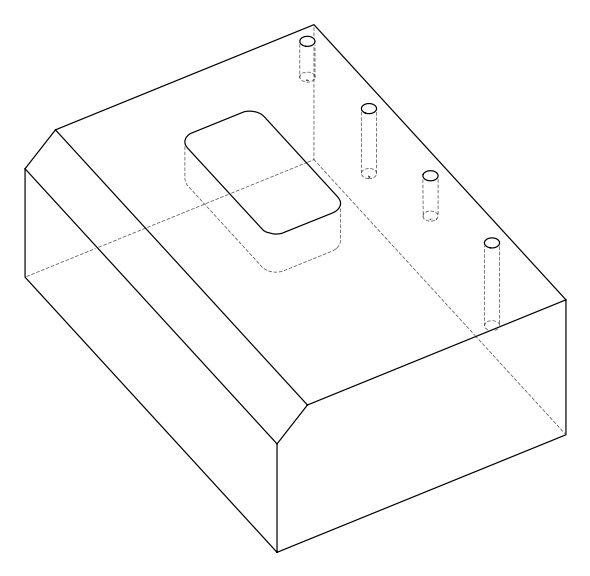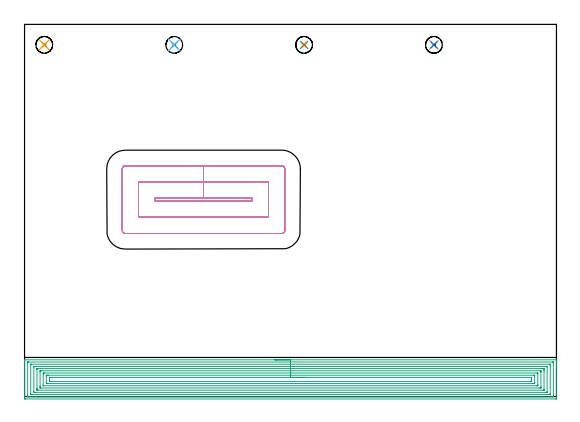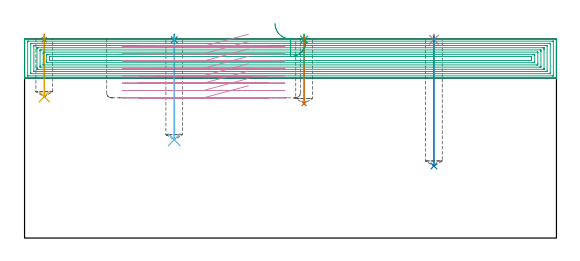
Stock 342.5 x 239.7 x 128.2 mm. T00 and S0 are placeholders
(PLAN: 10 operations, 3 tool changes, 37.7 min)
(1 SPOT_DRILL | STEP1POCKET | NXT0321_9005460120000 | 0.03 min | 1 mm3)
(2 SPOT_DRILL_1 | STEP1POCKET_1 | NXT0321_9005460120000 | 0.03 min | 1 mm3)
(3 SPOT_DRILL_2 | STEP1POCKET_2 | NXT0321_9005460120000 | 0.03 min | 1 mm3)
(4 SPOT_DRILL_3 | STEP1POCKET_3 | NXT0321_9005460120000 | 0.03 min | 1 mm3)
(5 DRILL_BLIND_HOLE_INTO_CENTER | STEP1POCKET | UGT0301_220 | 0.16 min | 3198 mm3)
(6 DRILL_BLIND_HOLE_INTO_CENTER_1 | STEP1POCKET_1 | UGT0301_220 | 0.27 min | 5729 mm3)
(7 DRILL_BLIND_HOLE_INTO_CENTER_2 | STEP1POCKET_2 | UGT0301_220 | 0.18 min | 3601 mm3)
(8 DRILL_BLIND_HOLE_INTO_CENTER_3 | STEP1POCKET_3 | UGT0301_220 | 0.34 min | 7273 mm3)
(9 AREA_MILL | FG_CHAMFER_SURFACE | UGT0205_001 | 25.11 min | 108749 mm3)
(10 MILL_RECTANGULAR_POCKET | POCKET_RECTANGULAR_STRAIGHT | UGT0201_095 | Follow Part, ap 5, ae 75% | 11.5 min | 295522 mm3)
(TOOL NXT0321_9005460120000 | NC Spot Drill, 142deg, 12mm, Carbide, Uncoated | D12 PA142 FL30 Z2)
(TOOL UGT0301_220 | Twist Drill 10.8 mm | D10.8 PA118 FL92 Z2)
(TOOL UGT0205_001 | Chamfer Mill 20 x 3 x 45 deg. | D20 FL50 Z2)
(TOOL UGT0201_095 | End mill 20 mm | D20 R3 FL38 Z4)
(OP 1 SPOT_DRILL)
G17 G21 G94 G90
T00 M6
G54
G17 G0 G90 X12.7 Y226.5 S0 M3
G43 Z138.2 H0
G94 G81 G98 Z127.735 F250. R131.2
G80
M5
M2
(OP 2 SPOT_DRILL_1)
G17 G21 G94 G90
T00 M6
G54
G17 G0 G90 X96.4 Y226.5 S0 M3
G43 Z138.2 H0
G94 G81 G98 Z127.735 F250. R131.2
G80
M5
M2
(OP 3 SPOT_DRILL_2)
G17 G21 G94 G90
T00 M6
G54
G17 G0 G90 X180. Y226.5 S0 M3
G43 Z138.2 H0
G94 G81 G98 Z127.735 F250. R131.2
G80
M5
M2
(OP 4 SPOT_DRILL_3)
G17 G21 G94 G90
T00 M6
G54
G17 G0 G90 X263.6 Y226.5 S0 M3
G43 Z138.2 H0
G94 G81 G98 Z127.735 F250. R131.2
G80
M5
M2
(OP 5 DRILL_BLIND_HOLE_INTO_CENTER)
G17 G21 G94 G90
T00 M6
G54
G17 G0 G90 X12.7 Y226.5 S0 M3
G43 Z138.2 H0
G94 G81 G98 Z91. F250. R130.2
G80
M5
M2
(OP 6 DRILL_BLIND_HOLE_INTO_CENTER_1)
G17 G21 G94 G90
T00 M6
G54
G17 G0 G90 X96.4 Y226.5 S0 M3
G43 Z138.2 H0
G94 G81 G98 Z63.3 F250. R130.2
G80
M5
M2
(OP 7 DRILL_BLIND_HOLE_INTO_CENTER_2)
G17 G21 G94 G90
T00 M6
G54
G17 G0 G90 X180. Y226.5 S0 M3
G43 Z138.2 H0
G94 G81 G98 Z86.6 F250. R130.2
G80
M5
M2
(OP 8 DRILL_BLIND_HOLE_INTO_CENTER_3)
G17 G21 G94 G90
T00 M6
G54
G17 G0 G90 X263.6 Y226.5 S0 M3
G43 Z138.2 H0
G94 G81 G98 Z46.4 F250. R130.2
G80
M5
M2
(OP 9 AREA_MILL)
G17 G21 G94 G90
T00 M6
G54
G17 G0 G90 X161.25 Y23.7 S1061 M3
G43 Z138.2 H0
G94 G1 X161.288 Z137.328 F250.
X161.402 Z136.463
X161.591 Z135.612
X161.853 Z134.78
X162.187 Z133.974
X162.59 Z133.2
X163.058 Z132.464
X163.59 Z131.772
X164.179 Z131.129
X164.822 Z130.539
X165.514 Z130.008
X166.25 Z129.54
X167.024 Z129.137
X167.83 Z128.803
X168.662 Z128.541
X169.513 Z128.352
X170.378 Z128.238
X171.25 Z128.2
X342.329
X342.49 Y23.697 Z128.188
X342.493 Y23.651 Z128.143
X342.5 Y23.256 Z127.755
Y22.915 Z127.415
Y22.231 Z126.726
Y20.999 Z125.496
Y20.45 Z124.945
Y19.834 Z124.329
Y-0.648 Z103.85
X342.498 Y-0.922 Z103.576
X342.492 Y-1.492 Z103.006
X342.456 Y-1.494 Z103.004
X341.882 Y-1.5 Z103.
X0.618
X0.302 Y-1.497 Z103.002
X0.01 Y-1.492 Z103.006
X0. Y-1.196 Z103.301
Y19.834 Z124.329
Y22.231 Z126.726
Y22.915 Z127.415
Y23.256 Z127.756
X0.007 Y23.651 Z128.143
X0.01 Y23.697 Z128.188
X0.171 Y23.7 Z128.2
X171.25
Y22.286 Z126.786
X340.15 Y22.285 Z126.785
X340.259 Y22.283 Z126.783
X340.474 Y22.279 Z126.779
X340.491 Y22.269 Z126.769
X340.494 Y22.257 Z126.757
X340.497 Y22.231 Z126.731
X340.5 Y21.828 Z126.328
X340.499 Y0.457 Z104.957
X340.492 Y-0.031 Z104.469
X340.49 Y-0.075 Z104.425
X340.314 Y-0.082 Z104.418
X340.204 Y-0.085 Z104.415
X340.15 Y-0.086 Z104.414
X340.095
X2.35 Y-0.085 Z104.415
X2.241 Y-0.083 Z104.417
X2.026 Y-0.079 Z104.421
X2.009 Y-0.069 Z104.431
X2.006 Y-0.058 Z104.442
X2.003 Y-0.031 Z104.469
X2. Y0.372 Z104.872
X2.001 Y21.743 Z126.243
X2.008 Y22.231 Z126.731
X2.01 Y22.275 Z126.775
X2.187 Y22.282 Z126.782
X2.296 Y22.285 Z126.785
X2.35 Y22.286 Z126.786
X2.405
X171.25
Y20.871 Z125.371
X337.886
X338.308 Y20.869 Z125.369
X338.448 Y20.866 Z125.366
X338.49 Y20.864 Z125.364
X338.495 Y20.768 Z125.268
X338.498 Y20.641 Z125.141
X338.5 Y20.45 Z124.95
Y20.259 Z124.759
Y1.75 Z106.25
X338.498 Y1.56 Z106.06
X338.49 Y1.368 Z105.868
X338.484 Y1.334 Z105.834
X338.466 Y1.332 Z105.832
X338.414 Y1.33 Z105.83
X338.308 Y1.329 Z105.829
X337.838 Y1.328 Z105.828
X4.614 Y1.329 Z105.829
X4.192 Y1.331 Z105.831
X4.051 Y1.334 Z105.834
X4.01 Y1.336 Z105.836
X4.005 Y1.432 Z105.932
X4.002 Y1.559 Z106.059
X4. Y1.75 Z106.25
Y1.941 Z106.441
Y20.45 Z124.95
X4.002 Y20.64 Z125.14
X4.01 Y20.832 Z125.332
X4.016 Y20.866 Z125.366
X4.034 Y20.868 Z125.368
X4.086 Y20.87 Z125.37
X4.192 Y20.871 Z125.371
X4.662
X171.25
Y19.457 Z123.957
X335.731
X336.436 Y19.454 Z123.954
X336.475 Y19.451 Z123.951
X336.49 Y19.449 Z123.949
X336.492 Y19.428 Z123.928
X336.497 Y19.323 Z123.823
X336.499 Y19.112 Z123.612
Y3.096 Z107.596
X336.496 Y2.879 Z107.379
X336.492 Y2.771 Z107.271
X336.49 Y2.75 Z107.25
X336.47 Y2.748 Z107.248
X336.416 Y2.745 Z107.245
X335.628 Y2.743 Z107.243
X335.526
X6.769
X6.064 Y2.746 Z107.246
X6.024 Y2.749 Z107.249
X6.01 Y2.751 Z107.251
X6.008 Y2.772 Z107.272
X6.003 Y2.877 Z107.377
X6.001 Y3.088 Z107.588
Y19.104 Z123.604
X6.004 Y19.321 Z123.821
X6.008 Y19.429 Z123.929
X6.01 Y19.45 Z123.95
X6.03 Y19.452 Z123.952
X6.084 Y19.455 Z123.955
X6.872 Y19.457 Z123.957
X6.974
X171.25
Y18.043 Z122.543
X333.842 Y18.042 Z122.542
X334.474 Y18.039 Z122.539
X334.482 Y18.037 Z122.537
X334.494 Y18.019 Z122.519
X334.497 Y17.779 Z122.279
X334.5 Y17.123 Z121.623
Y16.888 Z121.388
Y4.656 Z109.156
X334.498 Y4.421 Z108.921
X334.495 Y4.257 Z108.757
X334.49 Y4.176 Z108.676
X334.486 Y4.164 Z108.664
X334.447 Y4.161 Z108.661
X334.372 Y4.159 Z108.659
X334.106 Y4.157 Z108.657
X333.842
X8.658 Y4.158 Z108.658
X8.026 Y4.161 Z108.661
X8.018 Y4.163 Z108.663
X8.006 Y4.181 Z108.681
X8.003 Y4.421 Z108.921
X8. Y5.077 Z109.577
Y5.312 Z109.812
Y17.544 Z122.044
X8.002 Y17.779 Z122.279
X8.005 Y17.943 Z122.443
X8.01 Y18.024 Z122.524
X8.014 Y18.036 Z122.536
X8.053 Y18.039 Z122.539
X8.128 Y18.041 Z122.541
X8.394 Y18.043 Z122.543
X8.658
X171.25
Y16.629 Z121.129
X332.055 Y16.628 Z121.128
X332.317 Y16.627 Z121.127
X332.432 Y16.624 Z121.124
X332.482 Y16.622 Z121.122
X332.49 Y16.596 Z121.096
X332.497 Y16.448 Z120.948
X332.499 Y15.998 Z120.498
X332.5 Y15.554 Z120.054
X332.499 Y6.202 Z110.702
X332.497 Y5.762 Z110.262
X332.49 Y5.611 Z110.111
X332.482 Y5.577 Z110.077
X332.45 Y5.576 Z110.076
X332.371 Y5.574 Z110.074
X332.055 Y5.572 Z110.072
X331.795 Y5.571 Z110.071
X10.445 Y5.572 Z110.072
X10.183 Y5.573 Z110.073
X10.068 Y5.576 Z110.076
X10.018 Y5.578 Z110.078
X10.01 Y5.604 Z110.104
X10.003 Y5.752 Z110.252
X10.001 Y6.202 Z110.702
X10. Y6.646 Z111.146
X10.001 Y15.998 Z120.498
X10.003 Y16.438 Z120.938
X10.01 Y16.588 Z121.088
X10.018 Y16.622 Z121.122
X10.05 Y16.624 Z121.124
X10.129 Y16.626 Z121.126
X10.445 Y16.628 Z121.128
X10.705 Y16.629 Z121.129
X171.25
Y15.215 Z119.715
X330.268 Y15.214 Z119.714
X330.376 Y15.213 Z119.713
X330.447 Y15.21 Z119.71
X330.49 Y15.206 Z119.706
X330.493 Y15.184 Z119.684
X330.497 Y15.107 Z119.607
X330.5 Y14.876 Z119.376
X330.499 Y7.753 Z112.253
X330.49 Y7.093 Z111.593
X330.475 Y6.992 Z111.492
X330.373 Y6.988 Z111.488
X330.268 Y6.987 Z111.487
X329.483 Y6.985 Z111.485
X12.232 Y6.986 Z111.486
X12.124 Y6.987 Z111.487
X12.053 Y6.99 Z111.49
X12.01 Y6.994 Z111.494
X12.007 Y7.016 Z111.516
X12.003 Y7.093 Z111.593
X12. Y7.324 Z111.824
X12.001 Y14.447 Z118.947
X12.01 Y15.107 Z119.607
X12.025 Y15.208 Z119.708
X12.127 Y15.212 Z119.712
X12.232 Y15.213 Z119.713
X13.017 Y15.215 Z119.715
X171.25
Y13.8 Z118.3
X327.588
X328.007 Y13.799 Z118.299
X328.481 Y13.793 Z118.293
X328.499 Y13.326 Z117.826
X328.5 Y13.308 Z117.808
Y8.855 Z113.355
X328.481 Y8.407 Z112.907
X328.062 Y8.401 Z112.901
X327.588 Y8.4 Z112.9
X327.17 Y8.399 Z112.899
X14.912 Y8.4 Z112.9
X14.493 Y8.401 Z112.901
X14.019 Y8.407 Z112.907
X14.001 Y8.874 Z113.374
X14. Y8.892 Z113.392
Y13.344 Z117.844
X14.019 Y13.793 Z118.293
X14.438 Y13.799 Z118.299
X14.912 Y13.8 Z118.3
X15.33
X171.25
Y12.386 Z116.886
X325.851
X326.238 Y12.385 Z116.885
X326.432 Y12.382 Z116.882
X326.478 Y12.379 Z116.879
X326.49 Y12.376 Z116.876
X326.493 Y12.359 Z116.859
X326.496 Y12.296 Z116.796
X326.5 Y11.739 Z116.239
Y11.545 Z116.045
Y10.849 Z115.349
Y10.655 Z115.155
X326.496 Y9.962 Z114.462
X326.49 Y9.86 Z114.36
X326.479 Y9.82 Z114.32
X326.434 Y9.819 Z114.319
X326.223 Y9.816 Z114.316
X325.801 Y9.814 Z114.314
X325.752
X16.649
X16.262 Y9.815 Z114.315
X16.068 Y9.818 Z114.318
X16.022 Y9.821 Z114.321
X16.01 Y9.824 Z114.324
X16.007 Y9.841 Z114.341
X16.004 Y9.904 Z114.404
X16. Y10.46 Z114.96
Y10.655 Z115.155
Y11.351 Z115.851
Y11.545 Z116.045
X16.004 Y12.238 Z116.738
X16.01 Y12.34 Z116.84
X16.021 Y12.38 Z116.88
X16.066 Y12.381 Z116.881
X16.277 Y12.384 Z116.884
X16.699 Y12.386 Z116.886
X16.748
X171.25
X172.122 Z116.924
X172.986 Z117.038
X173.838 Z117.227
X174.67 Z117.489
X175.476 Z117.823
X176.25 Z118.226
X176.986 Z118.695
X177.678 Z119.226
X178.321 Z119.815
X178.91 Z120.458
X179.441 Z121.15
X179.91 Z121.886
X180.313 Z122.66
X180.647 Z123.466
X180.909 Z124.298
X181.098 Z125.15
X181.212 Z126.015
X181.25 Z126.886
G0 Z138.2
M5
M2
(OP 10 MILL_RECTANGULAR_POCKET)
G17 G21 G94 G90
T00 M6
G54
G17 G0 G90 X144.127 Y127.7 S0 M3
G43 Z138.2 H0
Z131.2
G94 G1 X115.25 Z123.462 F250.
X83.9 F500.
Y126.
X146.6
Y127.7
X115.25
Y138.2
X73.4
Y115.5
X157.1
Y138.2
X115.25
Y148.7
X65.
G3 X62.9 Y146.6 R2.1
G1 Y107.1
G3 X65. Y105. R2.1
G1 X165.5
G3 X167.6 Y107.1 R2.1
G1 Y146.6
G3 X165.5 Y148.7 R2.1
G1 X115.25
X114.25
G0 X144.127 Y127.7 Z126.462
G1 X115.25 Z118.725 F250.
X83.9 F500.
Y126.
X146.6
Y127.7
X115.25
Y138.2
X73.4
Y115.5
X157.1
Y138.2
X115.25
Y148.7
X65.
G3 X62.9 Y146.6 R2.1
G1 Y107.1
G3 X65. Y105. R2.1
G1 X165.5
G3 X167.6 Y107.1 R2.1
G1 Y146.6
G3 X165.5 Y148.7 R2.1
G1 X115.25
X114.25
G0 X144.127 Y127.7 Z121.725
G1 X115.25 Z113.987 F250.
X83.9 F500.
Y126.
X146.6
Y127.7
X115.25
Y138.2
X73.4
Y115.5
X157.1
Y138.2
X115.25
Y148.7
X65.
G3 X62.9 Y146.6 R2.1
G1 Y107.1
G3 X65. Y105. R2.1
G1 X165.5
G3 X167.6 Y107.1 R2.1
G1 Y146.6
G3 X165.5 Y148.7 R2.1
G1 X115.25
X114.25
G0 X144.127 Y127.7 Z116.987
G1 X115.25 Z109.25 F250.
X83.9 F500.
Y126.
X146.6
Y127.7
X115.25
Y138.2
X73.4
Y115.5
X157.1
Y138.2
X115.25
Y148.7
X65.
G3 X62.9 Y146.6 R2.1
G1 Y107.1
G3 X65. Y105. R2.1
G1 X165.5
G3 X167.6 Y107.1 R2.1
G1 Y146.6
G3 X165.5 Y148.7 R2.1
G1 X115.25
X114.25
G0 X144.127 Y127.7 Z112.25
G1 X115.25 Z104.512 F250.
X83.9 F500.
Y126.
X146.6
Y127.7
X115.25
Y138.2
X73.4
Y115.5
X157.1
Y138.2
X115.25
Y148.7
X65.
G3 X62.9 Y146.6 R2.1
G1 Y107.1
G3 X65. Y105. R2.1
G1 X165.5
G3 X167.6 Y107.1 R2.1
G1 Y146.6
G3 X165.5 Y148.7 R2.1
G1 X115.25
X114.25
G0 X144.127 Y127.7 Z107.512
G1 X115.25 Z99.775 F250.
X83.9 F500.
Y126.
X146.6
Y127.7
X115.25
Y138.2
X73.4
Y115.5
X157.1
Y138.2
X115.25
Y148.7
X65.
G3 X62.9 Y146.6 R2.1
G1 Y107.1
G3 X65. Y105. R2.1
G1 X165.5
G3 X167.6 Y107.1 R2.1
G1 Y146.6
G3 X165.5 Y148.7 R2.1
G1 X115.25
X114.25
G0 X144.127 Y127.7 Z102.775
G1 X115.25 Z95.037 F250.
X83.9 F500.
Y126.
X146.6
Y127.7
X115.25
Y138.2
X73.4
Y115.5
X157.1
Y138.2
X115.25
Y148.7
X65.
G3 X62.9 Y146.6 R2.1
G1 Y107.1
G3 X65. Y105. R2.1
G1 X165.5
G3 X167.6 Y107.1 R2.1
G1 Y146.6
G3 X165.5 Y148.7 R2.1
G1 X115.25
X114.25
G0 X144.127 Y127.7 Z98.037
G1 X115.25 Z90.3 F250.
X83.9 F500.
Y126.
X146.6
Y127.7
X115.25
Y138.2
X73.4
Y115.5
X157.1
Y138.2
X115.25
Y148.7
X65.
G3 X62.9 Y146.6 R2.1
G1 Y107.1
G3 X65. Y105. R2.1
G1 X165.5
G3 X167.6 Y107.1 R2.1
G1 Y146.6
G3 X165.5 Y148.7 R2.1
G1 X115.25
X114.25
G0 Z138.2
M5
M2
